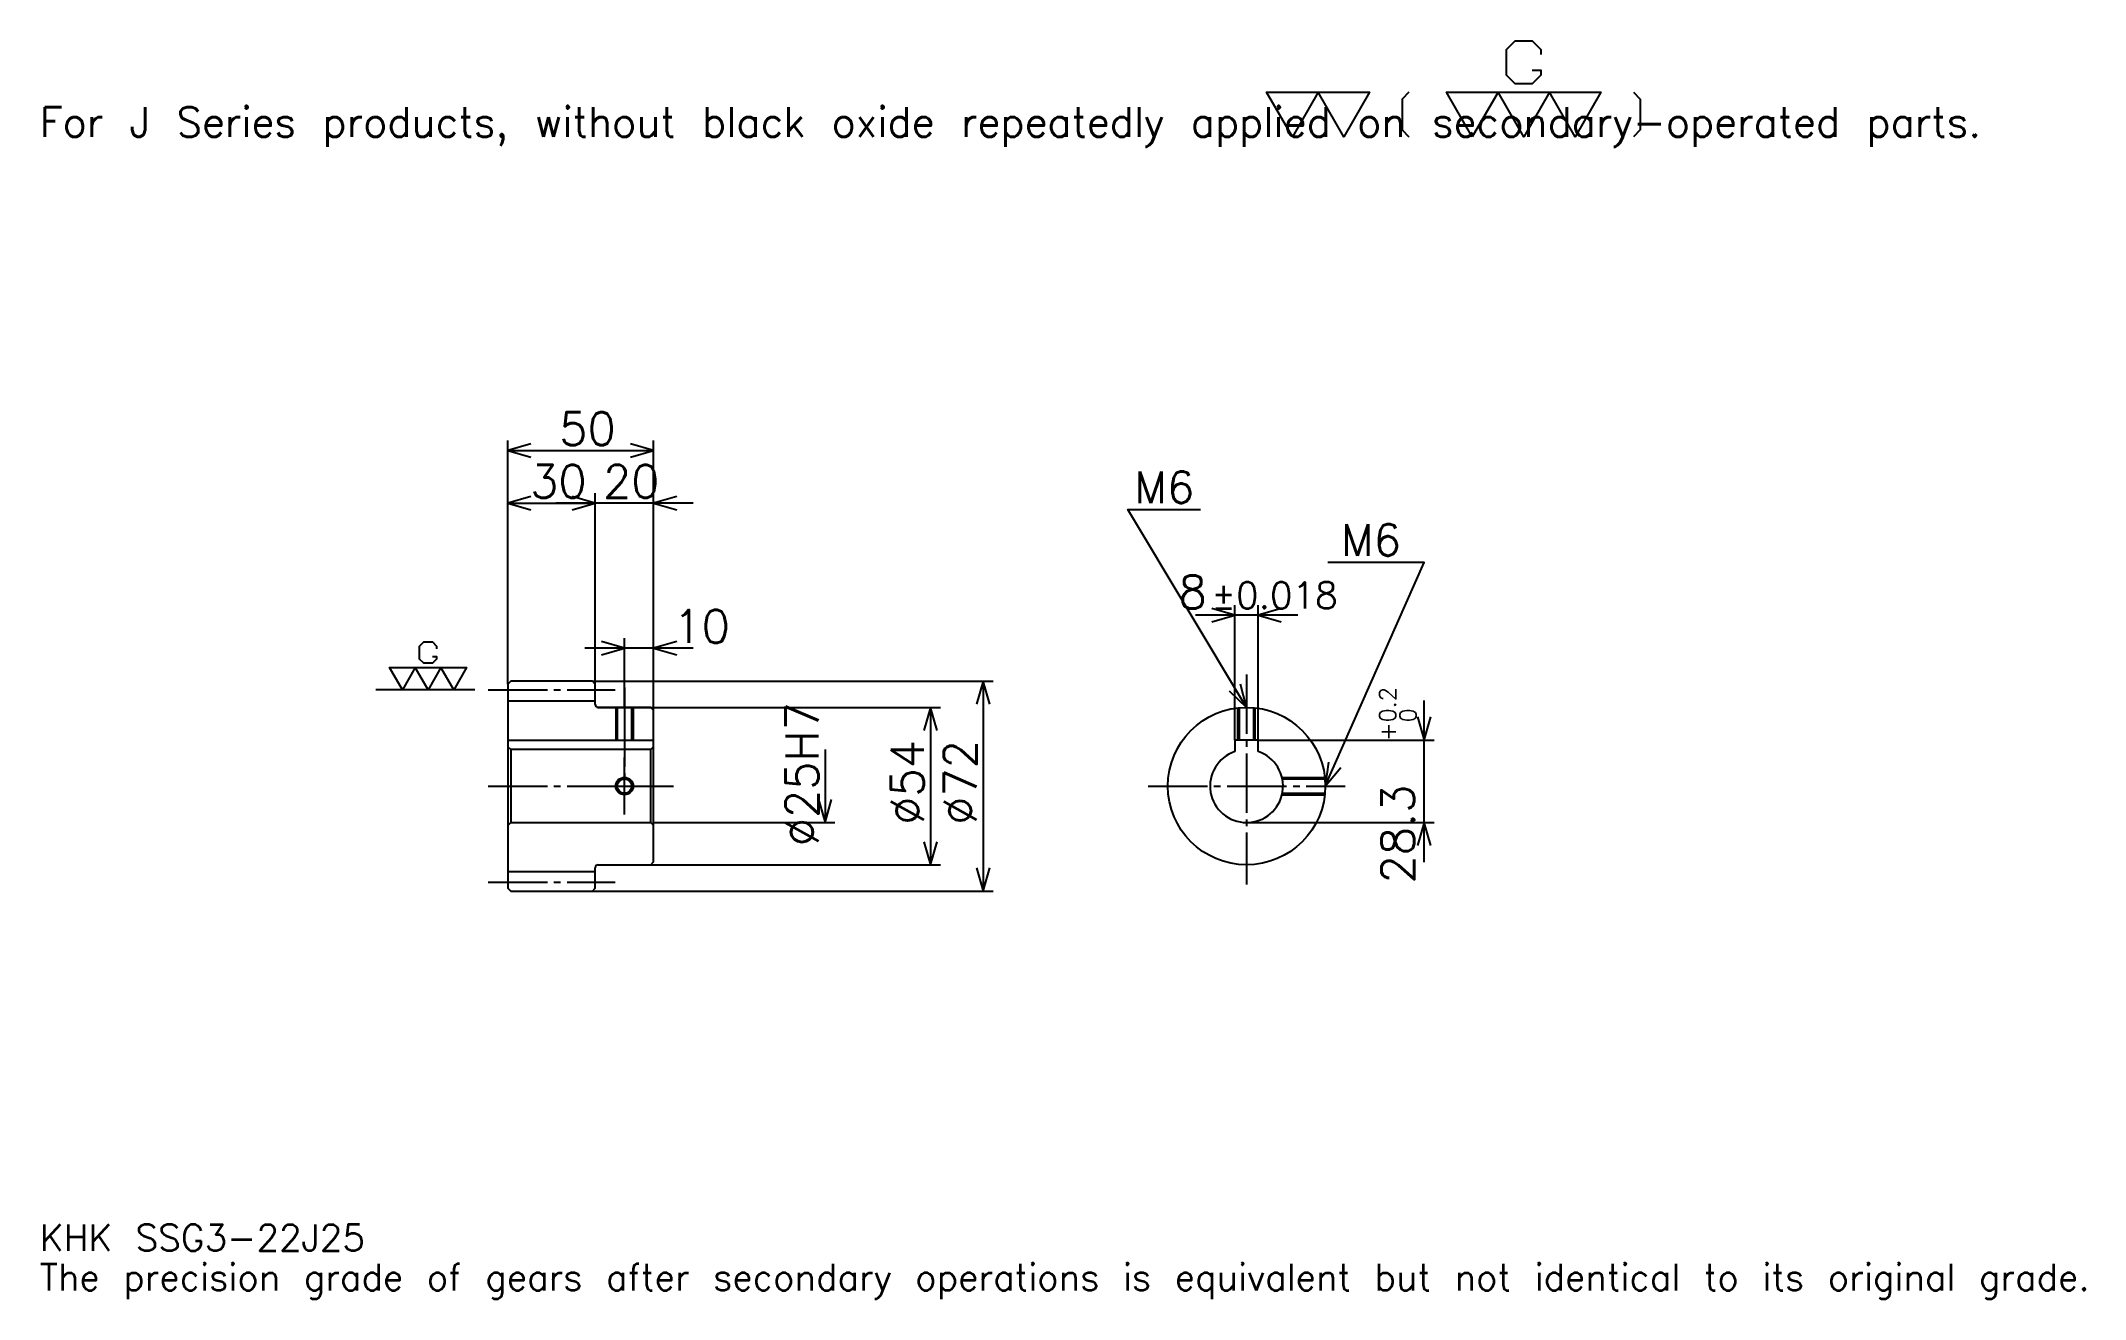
# Model space of a CAD drawing. Extents: x 23 to 724, y 8 to 440.
import ezdxf

# ---------------------------------------------------------------- set-up
doc = ezdxf.new("R2010")
doc.units = 0
doc.linetypes.add('DASHDOT', pattern=[27.130436, 20.347826, -2.26087, 2.26087, -2.26087])
doc.layers.get('0').update_dxf_attribs({"linetype": 'CONTINUOUS'})
doc.layers.add('DASHDOT', color=6, linetype='DASHDOT')
doc.styles.add('KANJI', font='TXT', dxfattribs={"bigfont": 'BIGFONT'})

msp = doc.modelspace()

# ---------------------------------------------------------------- linework, layer by layer
at = {"color": 5}
for p, q in [((183.130447, 220.260864), (183.130447, 302.782593)), ((233.130447, 220.260864), (233.130447, 302.782593)), ((183.130447, 299.391296), (233.130447, 299.391296)), ((183.130447, 281.304352), (213.130447, 281.304352)), ((246.695663, 281.304352), (199.565231, 281.304352)), ((213.130447, 220.260864), (213.130447, 284.695648)), ((432.478271, 200.060867), (432.478271, 246.304337)), ((440.478271, 200.060867), (440.478271, 246.304337)), ((454.043518, 242.91304), (418.913055, 242.91304)), ((246.695663, 231.565216), (209.565231, 231.565216)), ((223.130447, 220.260864), (223.130447, 234.956512)), ((183.130447, 219.260864), (183.130447, 220.260864)), ((212.130447, 220.260864), (233.130447, 220.260864)), ((213.130447, 219.260864), (213.130447, 220.260864)), ((223.130447, 211.260864), (223.130447, 220.260864)), ((223.130447, 211.260864), (223.130447, 220.260864)), ((233.130447, 220.260864), (349.565247, 220.260864)), ((233.130447, 210.260864), (233.130447, 220.260864)), ((346.17395, 220.260864), (346.17395, 148.260864)), ((214.130447, 211.260864), (233.130447, 211.260864)), ((233.130447, 211.260864), (331.478271, 211.260864)), ((328.086975, 211.260864), (328.086975, 157.260864)), ((497.391357, 158.195648), (497.391357, 213.626083)), ((291.913055, 196.760864), (291.913055, 171.760864)), ((440.478271, 200.060867), (500.782654, 200.060867)), ((233.130447, 171.760864), (295.304352, 171.760864)), ((436.478271, 171.760864), (500.782654, 171.760864)), ((214.130447, 157.260864), (233.130447, 157.260864)), ((233.130447, 157.260864), (331.478271, 157.260864)), ((212.130447, 148.260864), (233.130447, 148.260864)), ((233.130447, 148.260864), (349.565247, 148.260864))]:
    msp.add_line(p, q, dxfattribs=at)
at = {"color": 7}
msp.add_line((171.826096, 217.260864), (137.913055, 217.260864), dxfattribs=at)
at = {"color": 4}
for p, q in [((183.130447, 213.510864), (213.130447, 213.510864)), ((183.130447, 200.060867), (233.130447, 200.060867)), ((184.130447, 196.760864), (184.130447, 171.760864)), ((232.130447, 196.760864), (233.130447, 197.760864)), ((232.130447, 171.760864), (233.130447, 170.760864)), ((183.130447, 155.010864), (213.130447, 155.010864))]:
    msp.add_line(p, q, dxfattribs=at)
at = {"color": 7}
for points in [[(534.469604, 429.881714), (537.408691, 429.881714), (537.408691, 428.118256), (534.469604, 425.179138), (528.591309, 425.179138), (525.652161, 428.118256), (525.652161, 436.935638), (528.591309, 439.874786), (534.469604, 439.874786), (537.408691, 436.935638), (537.408691, 435.17218)], [(452.17392, 406.956512), (443.356537, 422.23999), (478.626099, 422.23999), (469.808716, 406.956512), (460.991302, 422.23999), (452.17392, 406.956512)], [(492.146088, 422.23999), (489.7948, 419.888672), (489.7948, 409.307831), (492.146088, 406.956512)], [(513.89563, 406.956512), (505.078278, 422.23999), (557.982605, 422.23999), (549.165222, 406.956512), (540.347839, 422.23999), (531.530457, 406.956512), (522.713074, 422.23999), (513.89563, 406.956512)], [(569.151306, 422.23999), (571.502625, 419.888672), (571.502625, 409.307831), (569.151306, 406.956512)], [(157.2435, 228.72348), (158.713058, 228.72348), (158.713058, 227.841736), (157.2435, 226.372162), (154.304367, 226.372162), (152.834793, 227.841736), (152.834793, 232.250427), (154.304367, 233.720001), (157.2435, 233.720001), (158.713058, 232.250427), (158.713058, 231.368683)], [(146.956543, 217.260864), (142.547836, 224.902603), (169.000015, 224.902603), (164.591324, 217.260864), (160.182617, 224.902603), (155.773926, 217.260864), (151.365234, 224.902603), (146.956543, 217.260864)]]:
    msp.add_lwpolyline(points, dxfattribs=at)
at = {"color": 5}
for points in [[(191.043488, 301.652161), (183.130447, 299.391296), (191.043488, 297.130432)], [(225.217407, 297.130432), (233.130447, 299.391296), (225.217407, 301.652161)], [(191.043488, 283.565216), (183.130447, 281.304352), (191.043488, 279.043457)], [(205.217407, 279.043457), (213.130447, 281.304352), (205.217407, 283.565216)], [(205.217407, 279.043457), (213.130447, 281.304352), (205.217407, 283.565216)], [(241.043488, 283.565216), (233.130447, 281.304352), (241.043488, 279.043457)], [(436.478271, 211.260864), (395.782623, 279.086945), (420.652191, 279.086945)], [(463.478271, 184.260864), (497.391296, 261), (464.382629, 261)], [(424.565247, 240.652161), (432.478271, 242.91304), (424.565247, 245.173904)], [(448.391357, 245.173904), (440.478271, 242.91304), (448.391357, 240.652161)], [(215.217407, 229.304352), (223.130447, 231.565216), (215.217407, 233.82608)], [(241.043488, 233.82608), (233.130447, 231.565216), (241.043488, 229.304352)], [(348.434814, 212.347824), (346.17395, 220.260864), (343.913086, 212.347824)], [(430.468384, 216.883026), (436.478271, 211.260864), (434.345703, 219.209442)], [(330.347839, 203.347824), (328.086975, 211.260864), (325.826111, 203.347824)], [(495.130493, 207.973907), (497.391357, 200.060867), (499.652222, 207.973907)], [(464.608887, 192.412521), (463.478271, 184.260864), (468.744812, 190.584763)], [(289.652191, 179.673904), (291.913055, 171.760864), (294.17392, 179.673904)], [(499.652222, 163.847824), (497.391357, 171.760864), (495.130493, 163.847824)], [(325.826111, 165.173904), (328.086975, 157.260864), (330.347839, 165.173904)], [(343.913086, 156.173904), (346.17395, 148.260864), (348.434814, 156.173904)]]:
    msp.add_lwpolyline(points, dxfattribs=at)
at = {"color": 4}
for points in [[(213.130447, 212.260864), (213.130447, 219.260864), (212.130447, 220.260864), (184.130447, 220.260864), (183.130447, 219.260864), (183.130447, 170.760864)], [(214.130447, 157.260864), (232.130447, 157.260864), (233.130447, 158.260864), (233.130447, 210.260864), (232.130447, 211.260864), (214.130447, 211.260864)], [(220.130447, 211.260864), (220.130447, 200.060867)], [(220.670441, 211.260864), (220.670441, 200.060867)], [(225.590454, 211.260864), (225.590454, 200.060867)], [(226.130447, 211.260864), (226.130447, 200.060867)], [(433.478271, 200.060867), (433.478271, 211.093674)], [(434.01825, 200.060867), (434.01825, 211.14856)], [(438.938293, 200.060867), (438.938293, 211.14856)], [(439.478271, 200.060867), (439.478271, 211.093674)], [(183.130447, 170.760864), (184.130447, 171.760864), (232.130447, 171.760864), (232.130447, 196.760864), (184.130447, 196.760864), (183.130447, 197.760864)], [(440.478271, 196.103577), (440.478271, 200.060867), (432.478271, 200.060867), (432.478271, 196.103577)], [(448.612915, 187.260864), (463.311096, 187.260864)], [(448.733826, 186.720871), (463.365967, 186.720871)], [(448.612915, 181.260864), (463.311096, 181.260864)], [(448.733826, 181.800858), (463.365967, 181.800858)], [(183.130447, 170.760864), (183.130447, 149.260864), (184.130447, 148.260864), (212.130447, 148.260864), (213.130447, 149.260864), (213.130447, 156.260864)]]:
    msp.add_lwpolyline(points, dxfattribs=at)
for centre, radius in [((436.478271, 184.260864), 27), ((223.130447, 184.260864), 2.46)]:
    msp.add_circle(centre, radius, dxfattribs=at)
at = {"color": 7}
msp.add_circle((223.130447, 184.260864), 3, dxfattribs=at)
at = {"color": 4}
for centre, radius, start, end in [((214.130447, 212.260864), 1, 180, 270), ((436.478271, 184.260864), 12.5, 108.662925185, 71.337009071), ((214.130447, 156.260864), 1, 90, 180)]:
    msp.add_arc(centre, radius, start, end, dxfattribs=at)
at = {"layer": 'DASHDOT', "color": 7}
for p, q in [((436.478271, 222.565216), (436.478271, 150.478256)), ((176.347839, 217.260864), (219.913055, 217.260864)), ((223.130447, 211.260864), (223.130447, 184.260864)), ((176.347839, 184.260864), (239.913055, 184.260864)), ((402.695679, 184.260864), (470.260864, 184.260864)), ((176.347839, 151.260864), (219.913055, 151.260864))]:
    msp.add_line(p, q, dxfattribs=at)
for points in [[(223.130447, 218.043472), (223.130447, 193.278259)], [(223.130447, 174.478256), (223.130447, 194.043472)], [(213.347839, 184.260864), (232.913055, 184.260864)]]:
    msp.add_lwpolyline(points, dxfattribs=at)

# ---------------------------------------------------------------- texts
at = {"color": 7, "style": 'KANJI'}
for s, height, p in [('For J Series products, without black oxide repeatedly applied on secondary-operated parts.', 10.173913, (22.608696, 406.956512)), ('50', 11.304348, (200.782623, 301.199982)), ('30', 11.304348, (190.782623, 283.113037)), ('20', 11.304348, (215.782623, 283.113037)), ('M6', 10.852174, (398.043488, 281.347839)), ('M6', 10.852174, (468.904358, 263.260864)), ('8', 11.304348, (413.14386, 245.173904)), ('%%p0.018', 9.043478, (424.333801, 245.173904)), ('10', 11.304348, (239.913055, 233.373901)), ('KHK SSG3-22J25', 9.043478, (22.608696, 24.869566)), ('The precision grade of gears after secondary operations is equivalent but not identical to its original grade.', 9.043478, (22.608696, 11.304348))]:
    msp.add_text(s, height=height, dxfattribs=at).set_placement(p)
for s, height, p in [('0.2', 5.652174, (487.669617, 206.108246)), ('%%c25H7', 11.304348, (289.652191, 163.630432)), ('+', 5.652174, (487.669617, 199.777817)), ('0', 5.652174, (494.678284, 206.108246)), ('%%c54', 11.304348, (325.826111, 170.978256)), ('%%c72', 11.304348, (343.913086, 170.978256)), ('28.3', 11.304348, (494.000061, 150.848114))]:
    msp.add_text(s, height=height, rotation=90, dxfattribs=at).set_placement(p)

doc.saveas('drawing.dxf')
